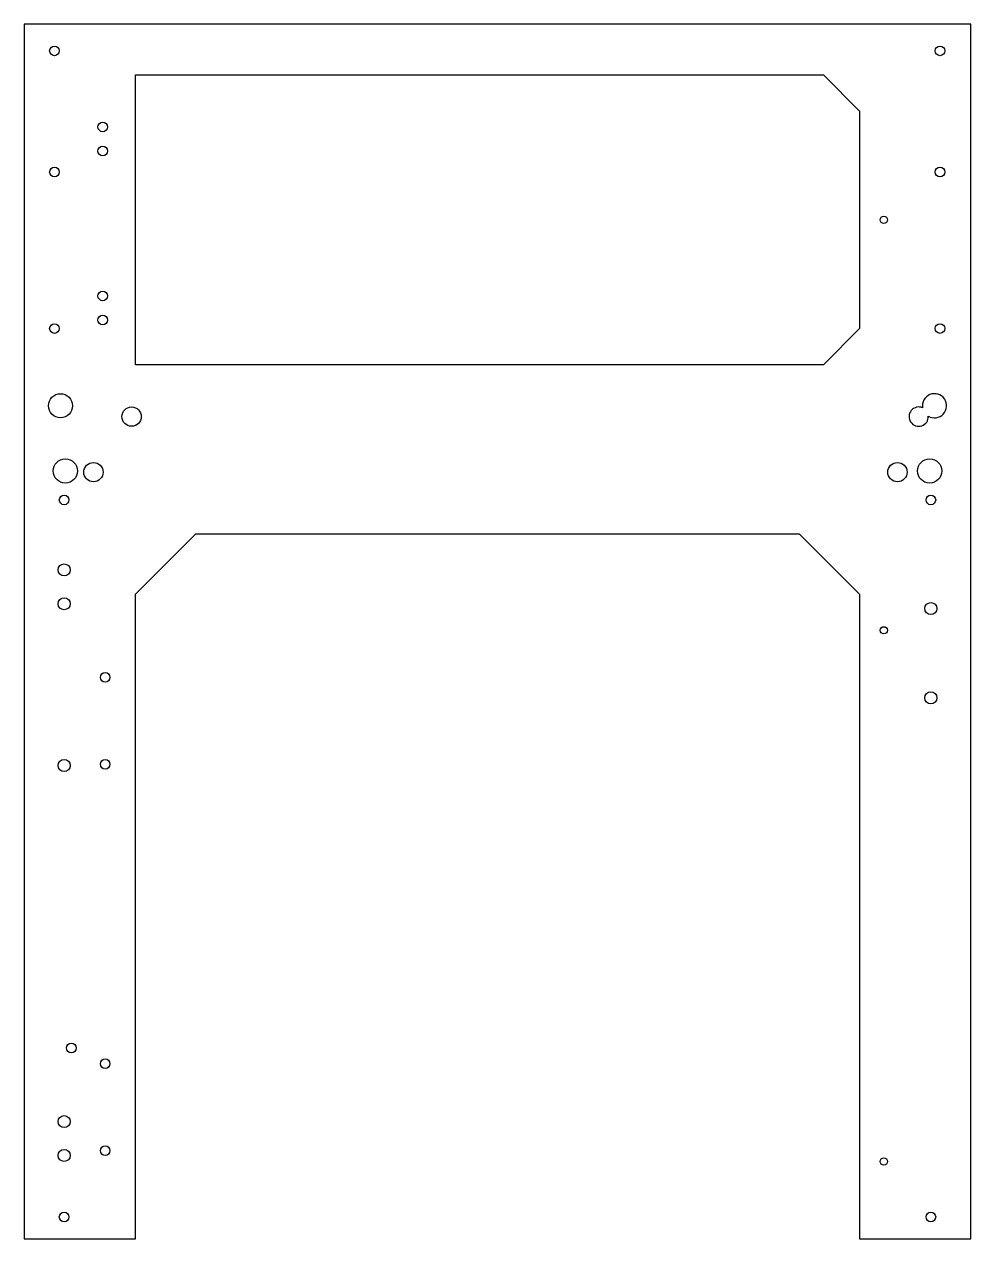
# Model space of a CAD drawing. Extents: x -196 to 196, y 58 to 561.
import ezdxf

# ---------------------------------------------------------------- set-up
doc = ezdxf.new("R2010")
doc.units = 0
doc.layers.get('0').update_dxf_attribs({"linetype": 'CONTINUOUS'})

msp = doc.modelspace()

# ---------------------------------------------------------------- linework, layer by layer
at = {"color": 7, "linetype": 'CONTINUOUS'}
for p, q in [((196, 561), (-196, 561)), ((-196, 561), (-196, 58)), ((196, 58), (196, 561)), ((-150, 420), (-150, 540)), ((-150, 540), (135, 540)), ((135, 540), (150, 525)), ((150, 525), (150, 435)), ((150, 435), (135, 420)), ((135, 420), (-150, 420)), ((-150, 325), (-125, 350)), ((-125, 350), (125, 350)), ((125, 350), (150, 325)), ((-150, 58), (-150, 325)), ((150, 325), (150, 58)), ((-196, 58), (-150, 58)), ((150, 58), (196, 58))]:
    msp.add_line(p, q, dxfattribs=at)
for centre, radius in [((-183.5, 549.99), 2), ((183.28, 549.99), 2), ((-163.5, 518.5), 2), ((-163.5, 508.5), 2), ((-183.5, 499.8), 2), ((183.28, 499.8), 2), ((160, 480), 1.5), ((-163.5, 448.5), 2), ((-163.5, 438.5), 2), ((-183.5, 434.98), 2), ((183.28, 434.98), 2), ((-181, 403), 5), ((-151.55, 398.5), 4), ((-179, 376), 5), ((-167.35, 375.5), 4), ((165.65, 375.5), 4), ((179, 376), 5), ((-179.5, 364), 2), ((179.5, 364), 2), ((-179.5, 335), 2.5), ((-179.5, 321), 2.5), ((179.5, 319), 2.5), ((160, 310), 1.5), ((-162.5, 290.5), 2), ((179.5, 282), 2.5), ((-179.5, 254), 2.5), ((-162.5, 254.5), 2), ((-176.5, 137), 2), ((-162.5, 130.5), 2), ((-179.5, 106.5), 2.5), ((-162.5, 94.5), 2), ((-179.5, 92.5), 2.5), ((160, 90), 1.5), ((-179.5, 67), 2), ((179.5, 67), 2)]:
    msp.add_circle(centre, radius, dxfattribs=at)
for centre, radius, start, end in [((181, 403), 5, 239.268, 189.7119), ((174.45, 398.5), 4, 66.0829, 2.897)]:
    msp.add_arc(centre, radius, start, end, dxfattribs=at)

doc.saveas('drawing.dxf')
